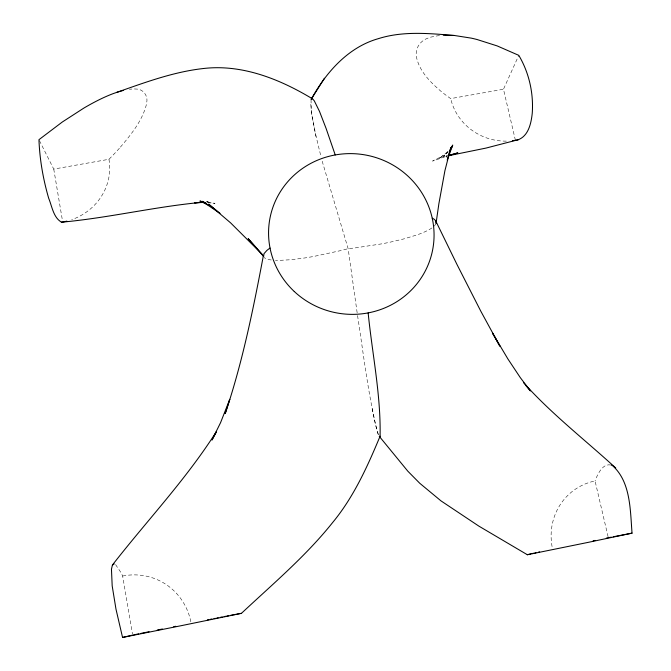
<?xml version="1.0" encoding="UTF-8"?>
<svg xmlns="http://www.w3.org/2000/svg" width="671" height="671" viewBox="0 0 671 671"><rect width="100%" height="100%" fill="white"/><g stroke="black" fill="none" stroke-linecap="round" stroke-linejoin="round"><path stroke-width="0.5" stroke-dasharray="3.35 2.52" d="M311.05 99.685L311.185 110.01A17.228 1.518 80 0 0 311.805 114.674L315.202 132.791L320.998 156.746M515.403 140.256L503.476 89.243L518.784 55.349M435.865 223.879L434.649 225.641A40.99 9.344 -12.2 0 1 434.254 226.085M448.094 151.42L443.405 156.98L447.96 151.948M120.411 147.117C130.853 134.796 141.589 121.669 146.06 105.842A227.142 76.846 -6.1 0 0 146.622 102.923C148.434 95.961 143.149 88.664 135.743 89.025A12.732 4.462 -9.1 0 0 132.304 89L129.402 89.26M447.641 151.789L438.733 158.826L444.496 155.026L432.594 161.074L447.045 156.091M445.645 156.309L447.523 155.781M39.421 140.6L53.747 169.092L108.945 159.295A2142.989 546.286 6 0 0 120.411 147.117M439.522 35.462L430.883 37.098A12.497 4.32 -13.8 0 0 427.528 38.297C420.415 40.83 415.19 48.136 416.356 55.785A217.169 71.252 -16.4 0 0 416.783 58.494C420.063 71.688 430.119 81.896 440.075 90.535A1561.459 399.027 -25.8 0 0 450.719 98.603L503.476 89.243M206.165 201.862L208.228 201.644L206.274 201.812M207.104 202.659L215.014 203.305L207.004 202.466M610.736 464.969C603.623 463.611 599.237 471.436 596.729 476.863A294.066 67.796 74.6 0 0 595.06 480.973M115.58 564.605L120.931 572.506A303.367 29.147 81.3 0 1 122.642 576.037L132.464 634.078M357.551 315.563C363.472 353.952 367.893 392.703 376.993 430.522A17.857 1.661 78.9 0 0 378.041 433.885L378.67 435.437M378.36 434.733L375.433 424.399L372.103 408.32M322.189 161.225L348.14 248.681L357.4 314.548M608.085 536.708L595.06 480.973A58.998 56.414 58.4 0 0 552.409 548.274M316.024 136.523L311.805 114.674L310.707 103.594M53.747 169.092L62.705 222.026M506.362 141.128A54.292 51.122 20.3 0 1 450.711 98.612M122.642 576.037A61.17 59.056 -62.1 0 1 190.941 622.243M431.898 227.972A40.99 9.344 -12.2 0 1 417.219 234.842L404.336 238.784L390.614 242.072A80.906 18.939 -12.2 0 1 381.371 243.909L356.343 247.742A144.03 35.093 -12.4 0 1 348.14 248.681A144.55 35.513 -11.5 0 1 339.669 250.828L314.154 256.364A81.157 19.107 -11.5 0 1 304.886 257.949L291.348 259.702L279.035 260.398A41.157 9.453 -11.4 0 1 275.445 260.348M108.945 159.295A56.255 53.286 -14.1 0 1 71.713 219.66M271.285 259.987A41.157 9.453 -11.4 0 1 264.206 257.496M447.146 155.395L446.215 157.115L447.196 155.37"/><path stroke-width="1.01" d="M270.044 248.085A69.918 16.003 -11.6 0 0 266.815 250.501L264.005 253.672L263.594 256.465M436.033 223.46L438.884 203.674L444.907 170.711L450.828 147.586L447.968 157.165M436.15 223.057L435.949 221.187L434.59 219.568A69.809 15.928 -12 0 0 432.233 218.201M263.443 255.324C253.344 308.643 242.617 362.063 225.221 413.554L229.767 399.329L220.549 422.705L211.969 440.042L216.507 431.839M114.213 563.9L112.367 565.183L111.461 569.243L112.183 585.858L115.982 609.151L122.558 637.45L174.561 627.024A240.671 0.646 -11.6 0 0 181.396 625.649L241.451 613.336C272.694 584.072 305.758 556.217 332.548 522.642C353.659 497.152 367.448 466.555 380.088 436.225C380.935 394.984 372.237 353.869 368.153 312.896M447.18 160.059L452.732 145.062L450.409 149.365M380.088 436.225L379.232 436.376M450.644 149.264L452.111 146.647M216.339 431.696C186.169 479.312 147.092 520.486 112.543 564.856M324.428 78.239L311.159 99.392C325.838 72.644 347.981 47.255 378.301 38.675C402.818 30.858 429.113 33.416 454.368 35.479L471.428 38.163A225.397 70.941 -11.6 0 1 477.073 39.522L497.203 45.922L518.784 55.349C529.067 72.636 533.688 93.252 532.246 113.29C531.164 123.221 528.522 136.163 517.827 139.87A255.886 55.005 82.7 0 1 515.403 140.256A54.292 51.122 20.3 0 1 512.409 140.709M311.403 98.964L312.745 99.006L314.28 100.835L319.48 111.352L326.072 128.379L335.232 154.951M241.451 613.336L240.436 613.487A244.328 0.713 -11.6 0 0 239.304 613.688L236.662 614.183M379.492 436.603L407.8 471.159L419.744 483.254L440.998 500.885L478.876 526.131L527.314 554.716L530.61 553.91M66.848 221.128A56.255 53.286 -14.1 0 1 62.705 222.026A263.024 23.493 78 0 1 61.682 222.26C53.403 217.798 52.044 206.358 48.698 198.297C43.154 179.249 39.681 159.522 38.96 139.677L62.277 122.03L83.808 108.115A226.001 71.243 -11 0 1 89.805 104.676C97.37 100.491 105.137 96.641 113.24 93.596C142.621 83.347 172.279 71.982 203.338 68.526C242.013 63.963 279.748 79.094 312.309 98.738M116.897 92.296L123.363 90.409M449.008 155.504L457.832 152.871L448.454 155.513M518.633 139.618L485.963 148.09L448.614 155.706M122.558 637.45L132.64 635.093M531.902 553.625L533.814 553.198M534.871 552.963L535.978 552.719M538.36 552.199L539.618 551.923M612.539 465.64C630.866 481.979 630.203 510.405 632.04 533.151L593.34 541.287A239.992 0.646 -11.6 0 1 587.897 542.428L527.465 554.724A232.904 0.654 -11.5 0 1 527.289 554.741M133.663 634.883L138.788 633.835M140.843 633.416L149.046 631.738M157.257 630.052L162.382 629.004M173.663 626.697L175.718 626.278M593.122 540.834L595.152 540.423M606.299 538.142L608.32 537.723M207.398 619.903L208.891 619.601M210.367 619.316L211.835 619.023M213.999 618.595L215.416 618.318M216.817 618.041L218.209 617.773M220.239 617.37L222.21 616.985M224.131 616.607L225.984 616.246M226.89 616.07L228.694 615.718M230.447 615.382L232.954 614.896M609.31 537.53L611.289 537.152M613.26 536.775L632.04 533.151M233.751 614.745L235.982 614.317M61.313 222.227C108.559 217.949 154.833 206.668 202.046 202.306M201.384 202.223L194.548 202.801L204.135 202.416M443.279 35.194L454.368 35.479M203.003 202.038L200.998 201.828L205.838 203.112M204.798 202.499L199.916 201.015L209.235 205.401M611.323 465.137L611.927 465.364M206.618 203.69L202.055 201.275L220.046 213.378L208.647 204.135L230.631 222.889L262.495 254.628L248.195 238.666L263.661 256.532M615.752 468.014C584.944 439.807 551.646 414.066 523.707 382.889M525.737 385.406L530.4 390.899L520.302 377.622L507.897 358.951L492.48 333.034L499.845 346.135L480.755 311.109L456.943 264.399L435.529 220.516M294.275 291.491A82.868 80.26 12.2 0 0 431.755 253.881A82.868 80.26 12.2 0 0 327.909 156.603A82.868 80.26 12.2 0 0 294.275 291.491"/></g></svg>
